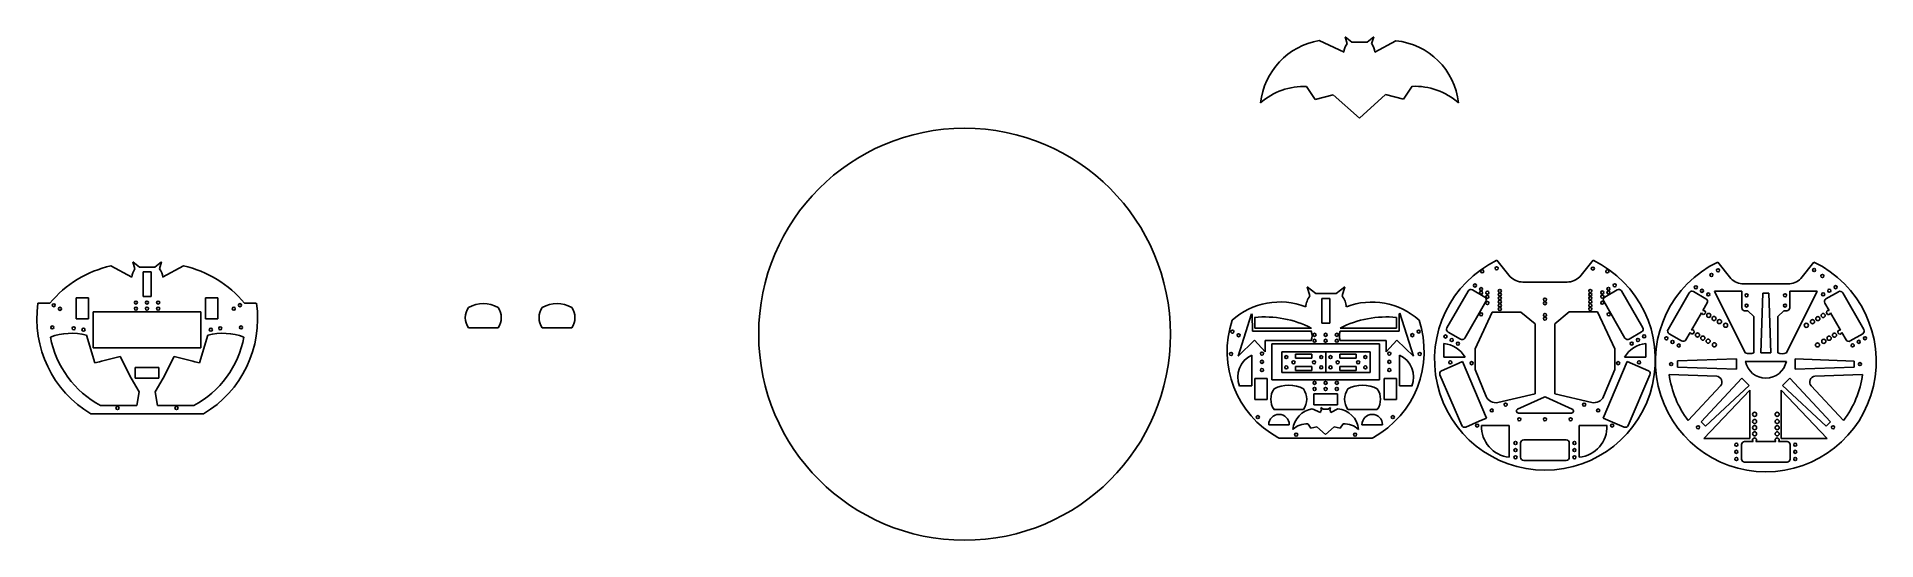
# Model space of a CAD drawing. Extents: x -1567 to 224, y -160 to 330.
import ezdxf

# ---------------------------------------------------------------- set-up
doc = ezdxf.new("R2010")
doc.units = 0
doc.header["$MEASUREMENT"] = 0
doc.layers.get('0').update_dxf_attribs({"linetype": 'CONTINUOUS'})

msp = doc.modelspace()

# ---------------------------------------------------------------- linework, layer by layer
at = {"color": 7, "linetype": 'Continuous'}
for p, q in [((-293.8, 314.8), (-318, 326.1)), ((-292.7, 329.7), (-290.7, 323)), ((-286.3, 324.6), (-292.7, 329.7)), ((-271.3, 324.6), (-286.3, 324.6)), ((-271.3, 324.6), (-264.8, 329.7)), ((-264.8, 329.7), (-266.9, 323)), ((-263.7, 314.8), (-243.4, 325.9)), ((-321.8, 268.8), (-330.2, 281.2)), ((-304.3, 273.1), (-321.8, 268.8)), ((-278.8, 250.5), (-304.3, 273.1)), ((-278.8, 250.5), (-253.4, 273.4)), ((-253.4, 273.4), (-235.9, 269)), ((-235.9, 269), (-227.5, 281.5)), ((-1473.3, 110.6), (-1471.2, 103.8)), ((-1466.8, 105.5), (-1473.3, 110.6)), ((-1451.8, 105.5), (-1445.3, 110.6)), ((-1445.3, 110.6), (-1447.4, 103.8)), ((-145, 112.2), (-132.1, 96.2)), ((-51.3, 112.2), (-64.1, 96.2)), ((70.1, 110.4), (83, 94.4)), ((163.8, 110.4), (151, 94.4)), ((-1474.4, 95.7), (-1494.7, 106.8)), ((-1451.8, 105.5), (-1466.8, 105.5)), ((-1463.3, 100.9), (-1463.3, 76.9)), ((-1455.3, 76.9), (-1455.3, 100.9)), ((-1444.3, 95.7), (-1424, 106.8)), ((-76.6, 91), (-119.6, 91)), ((-1528.5, 75.7), (-1528.5, 55.2)), ((-1516.5, 75.7), (-1528.5, 75.7)), ((-1516.5, 55.2), (-1516.5, 75.7)), ((-1402.5, 55.2), (-1402.5, 75.7)), ((-1402.5, 75.7), (-1390.5, 75.7)), ((-1390.5, 55.2), (-1390.5, 75.7)), ((-315.5, 75.1), (-315.5, 51.1)), ((-307.5, 75.1), (-315.5, 75.1)), ((-307.5, 51.1), (-307.5, 75.1)), ((-172.9, 82.2), (-193.6, 46.4)), ((-155.6, 72.2), (-176.3, 36.4)), ((-156.7, 76.3), (-168.8, 83.3)), ((-20.2, 36.5), (-40.9, 72.3)), ((-39.8, 76.4), (-27.7, 83.4)), ((-2.9, 46.5), (-23.6, 82.3)), ((21.8, 44.8), (42.4, 80.6)), ((58.7, 74.7), (46.5, 81.7)), ((67, 82.1), (97, 22.1)), ((95.5, 89.3), (138.5, 89.3)), ((114, 80.1), (112, 22.1)), ((114, 80.1), (120, 80.1)), ((120, 80.1), (122, 22.1)), ((167, 82.1), (137, 22.1)), ((175.5, 74.6), (187.7, 81.6)), ((191.8, 80.5), (212.4, 44.7)), ((-1528.5, 55.2), (-1516.5, 55.2)), ((-1512, 27.1), (-1512, 62.1)), ((-1512, 62.1), (-1407, 62.1)), ((-1407, 27.1), (-1407, 62.1)), ((-1390.5, 55.2), (-1402.5, 55.2)), ((-397, 18.9), (-383.8, 60)), ((-383.1, 59.1), (-383.8, 60)), ((-383.1, 59.1), (-383, 43.2)), ((-380.7, 46.1), (-380.8, 56.5)), ((-242.7, 46.1), (-242.6, 56.5)), ((-240.1, 60), (-239.6, 60.7)), ((-240.1, 60), (-240.1, 43.1)), ((-226.3, 18.8), (-239.6, 60.7)), ((-155.6, 48.4), (-149.4, 61.8)), ((-121.6, 61.8), (-107.7, 50.3)), ((-88.6, 50.3), (-74.6, 61.9)), ((-46.8, 61.9), (-30, 26)), ((44.6, 44.3), (54.2, 61)), ((55.6, 63.3), (59.8, 70.6)), ((178.6, 63.2), (174.4, 70.5)), ((180, 60.9), (189.6, 44.2)), ((-1117.6, 46.3), (-1146.4, 46.3)), ((-1045.8, 46.3), (-1074.6, 46.3)), ((-325.6, 43.2), (-383, 43.2)), ((-380.7, 46.1), (-325.6, 46.2)), ((-315.5, 51.1), (-307.5, 51.1)), ((-242.7, 46.1), (-297.6, 46.2)), ((-240.1, 43.1), (-297.6, 43.2)), ((-180.4, 35.3), (-192.5, 42.3)), ((-155.6, 48.4), (-166.2, 26)), ((-107.7, 50.3), (-107.7, -17.7)), ((-88.6, -17.7), (-88.6, 50.3)), ((-16.1, 35.4), (-4, 42.4)), ((35, 33.7), (22.8, 40.7)), ((43.3, 42), (39.1, 34.8)), ((190.9, 41.9), (195.1, 34.7)), ((199.2, 33.6), (211.3, 40.6)), ((-1512, 27.1), (-1407, 27.1)), ((-380.9, 34.5), (-397, 18.9)), ((-383.6, -10.2), (-383.6, 19.8)), ((-370.6, 23.1), (-380.9, 34.5)), ((-336.4, 34.1), (-370.6, 34.1)), ((-370.6, 34.1), (-370.6, 23.1)), ((-364.2, -4.2), (-364.2, 30.8)), ((-364.2, 30.8), (-259.2, 30.8)), ((-343, 22.9), (-354.5, 22.9)), ((-354.5, 22.9), (-354.5, 2.9)), ((-325.6, 34), (-336.4, 34.1)), ((-311.5, 22.9), (-323, 22.9)), ((-300, 22.9), (-311.5, 22.9)), ((-311.5, 2.9), (-311.5, 22.9)), ((-297.6, 34), (-286.8, 34)), ((-286.8, 34), (-252.6, 34)), ((-268.5, 22.9), (-280, 22.9)), ((-268.5, 2.9), (-268.5, 22.9)), ((-259.2, -4.2), (-259.2, 30.8)), ((-252.6, 23), (-242.3, 34.4)), ((-252.6, 34), (-252.6, 23)), ((-242.3, 34.4), (-226.3, 18.8)), ((-239.8, -10.2), (-239.8, 19.8)), ((-196.5, 31.1), (-196.5, 17.9)), ((-196.5, 17.9), (-175.9, 17.9)), ((-166.2, 26), (-166.2, 6)), ((-30, 26), (-30, 6)), ((0, 17.9), (-20.6, 17.9)), ((0, 31.1), (0, 17.9)), ((112, 22.1), (122, 22.1)), ((-1471, 7.9), (-1471, -2.6)), ((-1471, 7.9), (-1448, 7.9)), ((-1448, 7.9), (-1448, -2.6)), ((-354.5, 2.9), (-311.5, 2.9)), ((-311.5, 2.9), (-268.5, 2.9)), ((-179.1, -48.6), (-200.4, 0.7)), ((-185.6, 10.4), (-198.8, 4.6)), ((-155.5, -20.3), (-166.2, 6)), ((-41.1, -20.4), (-30, 6)), ((4.1, 0.7), (-17.2, -48.6)), ((22.8, 1), (69.2, -0.6)), ((88.3, 16.2), (31, 14.2)), ((31, 14.2), (31, 8.2)), ((31, 8.2), (88.3, 6.2)), ((88.3, 16.2), (88.3, 6.2)), ((145.6, 16.1), (145.6, 6.1)), ((203, 14.1), (145.6, 16.1)), ((203, 8.1), (145.6, 6.1)), ((211.1, 1), (164.7, -0.6)), ((203, 8.1), (203, 14.1)), ((-1471, -2.6), (-1448, -2.6)), ((-383.6, -10.2), (-395.6, -10.2)), ((-380.7, -2.8), (-380.7, -23.3)), ((-368.7, -2.8), (-380.7, -2.8)), ((-368.7, -23.3), (-368.7, -2.8)), ((-364.2, -4.2), (-259.2, -4.2)), ((-323.2, -17.9), (-323.2, -28.4)), ((-323.2, -17.9), (-300.2, -17.9)), ((-300.2, -17.9), (-300.2, -28.4)), ((-254.7, -23.3), (-254.7, -2.8)), ((-254.7, -2.8), (-242.7, -2.8)), ((-242.7, -23.3), (-242.7, -2.8)), ((-239.8, -10.2), (-227.8, -10.2)), ((-143.9, -26.3), (-107.7, -17.7)), ((-52.6, -26.3), (-88.6, -17.7)), ((41.4, -43.9), (72.9, -10.1)), ((93.6, -2.6), (54, -45)), ((56.7, -61.3), (101.3, -14.4)), ((58.2, -49.2), (100.7, -9.6)), ((100.7, -9.6), (93.6, -2.6)), ((101.3, -61.3), (101.3, -14.4)), ((132, -61.3), (132, -14.4)), ((132, -14.4), (176.6, -61.3)), ((140.3, -2.6), (133.2, -9.6)), ((133.2, -9.6), (175.7, -49.2)), ((179.9, -45), (140.3, -2.6)), ((192.5, -43.9), (161, -10.1)), ((-380.7, -23.3), (-368.7, -23.3)), ((-333.2, -33.1), (-362, -33.1)), ((-316.7, -36), (-324.7, -32.3)), ((-323.2, -28.4), (-300.2, -28.4)), ((-316.3, -31.1), (-315.7, -33.3)), ((-314.2, -32.8), (-316.3, -31.1)), ((-309.2, -32.8), (-314.2, -32.8)), ((-309.2, -32.8), (-307, -31.1)), ((-307, -31.1), (-307.7, -33.3)), ((-306.7, -36), (-299.9, -32.3)), ((-261.4, -33.1), (-290.2, -33.1)), ((-242.7, -23.3), (-254.7, -23.3)), ((-124.8, -32.8), (-99, -21)), ((-71.5, -32.8), (-97.3, -21)), ((-367.1, -47.9), (-347.1, -47.9)), ((-326, -51.3), (-328.8, -47.2)), ((-320.2, -49.9), (-326, -51.3)), ((-311.7, -57.4), (-320.2, -49.9)), ((-311.7, -57.4), (-303.3, -49.8)), ((-303.3, -49.8), (-297.4, -51.3)), ((-297.4, -51.3), (-294.6, -47.1)), ((-256.3, -47.9), (-276.3, -47.9)), ((-162.3, -44.6), (-175.1, -50.2)), ((-159.9, -48.6), (-132.9, -48.6)), ((-132.9, -48.6), (-132.9, -79.6)), ((-123.9, -36.6), (-72.3, -36.6)), ((-64.7, -48.6), (-64.7, -79.6)), ((-64.7, -48.6), (-37.7, -48.6)), ((54, -45), (58.2, -49.2)), ((175.7, -49.2), (179.9, -45)), ((-267.6, -61), (-355.8, -61)), ((-121.8, -65.6), (-121.8, -79.6)), ((-77.4, -62.6), (-118.8, -62.6)), ((-74.4, -65.6), (-74.4, -79.6)), ((56.7, -61.3), (101.3, -61.3)), ((93.3, -67.3), (93.3, -81.3)), ((104.7, -64.3), (96.3, -64.3)), ((126.6, -64.3), (107.3, -64.3)), ((129.3, -64.3), (137.6, -64.3)), ((132, -61.3), (176.6, -61.3)), ((140.6, -67.3), (140.6, -81.3)), ((-77.4, -82.6), (-118.8, -82.6)), ((96.3, -84.3), (137.6, -84.3))]:
    msp.add_line(p, q, dxfattribs=at)
for p, q in [((-1455.3, 100.9), (-1463.3, 100.9)), ((-1455.3, 76.9), (-1463.3, 76.9)), ((-321.2, 79.7), (-329.7, 86.4)), ((-329.7, 86.4), (-327, 77.6)), ((-329.7, 86.4), (-327, 77.5)), ((-311.3, 79.7), (-321.2, 79.7)), ((-311.3, 79.7), (-301.4, 79.7)), ((-301.4, 79.7), (-292.9, 86.4)), ((-292.9, 86.4), (-295.6, 77.6)), ((-292.9, 86.4), (-295.6, 77.5)), ((93.7, 82.1), (67, 82.1)), ((93.7, 82.1), (93.7, 65.7)), ((140.2, 82.1), (140.2, 65.6)), ((167, 82.1), (140.2, 82.1)), ((-1554, 70.3), (-1565.8, 70.3)), ((-1364.6, 70.3), (-1353.1, 70.3)), ((-121.6, 61.8), (-149.4, 61.8)), ((-74.6, 61.9), (-46.8, 61.9)), ((96.3, 63.1), (99.5, 63.1)), ((105.2, 57.3), (99.5, 63.1)), ((105.2, 57.3), (105.2, 22.1)), ((128.7, 57.3), (134.5, 63.1)), ((128.7, 57.3), (128.7, 22.1)), ((137.6, 63.1), (134.5, 63.1)), ((137.6, 63.1), (137.2, 63.1)), ((-1518.4, 39.4), (-1510.3, 12.3)), ((-1400.2, 39.4), (-1408.3, 12.3)), ((-1503.8, 13.9), (-1485.6, 18.4)), ((-1485.6, 18.4), (-1474.8, -2.5)), ((-1433, 18.4), (-1443.9, -2.5)), ((-1414.8, 13.9), (-1433, 18.4)), ((-323, 22.9), (-343, 22.9)), ((-325, 20.9), (-341, 20.9)), ((-341, 16.9), (-341, 20.9)), ((-325, 16.9), (-325, 20.9)), ((-280, 22.9), (-300, 22.9)), ((-282, 20.9), (-298, 20.9)), ((-298, 16.9), (-298, 20.9)), ((-282, 16.9), (-282, 20.9)), ((-1505.9, 13.4), (-1510.3, 12.3)), ((-1505.9, 13.4), (-1503.8, 13.9)), ((-1412.8, 13.4), (-1414.8, 13.9)), ((-1412.8, 13.4), (-1408.3, 12.3)), ((-341, 16.9), (-325, 16.9)), ((-341, 4.9), (-341, 8.9)), ((-341, 8.9), (-325, 8.9)), ((-325, 4.9), (-341, 4.9)), ((-325, 6.9), (-325, 8.9)), ((-325, 6.9), (-325, 4.9)), ((-298, 16.9), (-282, 16.9)), ((-298, 4.9), (-298, 8.9)), ((-298, 8.9), (-282, 8.9)), ((-282, 4.9), (-298, 4.9)), ((-282, 6.9), (-282, 8.9)), ((-282, 6.9), (-282, 4.9)), ((-185.6, 10.4), (-178.3, 13.5)), ((-178.3, 13.5), (-154.9, -41.5)), ((-41.3, -41.5), (-18, 13.5)), ((2.6, 4.6), (-18, 13.5)), ((117, 13.7), (97, 13.7)), ((117, 13.7), (137, 13.7)), ((-1467.1, -15.9), (-1474.8, -2.5)), ((-1469.3, -29.3), (-1467.1, -15.9)), ((-1451.6, -15.9), (-1443.9, -2.5)), ((-1449.3, -29.3), (-1451.6, -15.9)), ((-1469.3, -29.3), (-1504.7, -29.3)), ((-1449.3, -29.3), (-1414, -29.3)), ((-1414, -29.3), (-1449.3, -29.3)), ((-1459.3, -37.3), (-1514.1, -37.3)), ((-1459.3, -37.3), (-1404.6, -37.3)), ((-162.3, -44.6), (-154.9, -41.5)), ((-21.1, -50.2), (-41.3, -41.5))]:
    msp.add_line(p, q)
for centre, radius in [((-663.3, 40.2), 200.5), ((-159.2, 101.4), 1.5), ((-37.4, 101.4), 1.5), ((70.4, 102.4), 1.5), ((164, 102.7), 1.5), ((-160.3, 80.6), 1.5), ((-154.2, 76.6), 1.5), ((-154.2, 70.6), 1.5), ((-142.1, 82.3), 1.5), ((-142.1, 78.8), 1.5), ((-142.1, 75.3), 1.5), ((-142.1, 71.8), 1.5), ((-98.1, 73.9), 1.5), ((-54, 82.3), 1.5), ((-54, 78.8), 1.5), ((-54, 75.3), 1.5), ((-54, 71.8), 1.5), ((-42.3, 76.8), 1.5), ((-42.3, 70.8), 1.5), ((-36.3, 80.8), 1.5), ((98.2, 78.1), 1.5), ((135.7, 78.1), 1.5), ((-160.3, 59.6), 1.5), ((-142.1, 68.3), 1.5), ((-142.1, 64.8), 1.5), ((-98.1, 58.9), 1.5), ((-54, 68.3), 1.5), ((-54, 64.8), 1.5), ((-36, 59.6), 1.5), ((98.2, 68.1), 1.5), ((135.7, 68.1), 1.5), ((-1430.8, -31.7), 1.5), ((-136.4, -28.3), 1.5), ((-59.9, -28.3), 1.5)]:
    msp.add_circle(centre, radius)
for centre, radius in [((-145.2, 104.4), 1.5), ((-51.5, 104.1), 1.5), ((64, 97.9), 1.5), ((172, 96.9), 1.5), ((-1470.3, 71), 1.5), ((-1459.5, 71), 1.5), ((-1448.6, 71), 1.5), ((-166.3, 87.6), 1.5), ((-160.3, 84.1), 1.5), ((-154.2, 80.6), 1.5), ((-98.1, 70.4), 1.5), ((-42.3, 80.8), 1.5), ((-36.3, 84.3), 1.5), ((-30.2, 87.8), 1.5), ((48.8, 85.9), 1.5), ((54.8, 82.4), 1.5), ((60.9, 78.9), 1.5), ((172.8, 79), 1.5), ((178.8, 82.5), 1.5), ((184.9, 86), 1.5), ((-1550.3, 68.4), 1.5), ((-1544.3, 64.9), 1.5), ((-1470.3, 65.1), 1.5), ((-1459.5, 65.1), 1.5), ((-1448.6, 65.1), 1.5), ((-1375, 65), 1.5), ((-1369, 68.5), 1.5), ((-98.1, 55.4), 1.5), ((61.4, 58.5), 2), ((66.6, 55.5), 2), ((71.8, 52.5), 2), ((162.4, 52.4), 2), ((167.6, 55.4), 2), ((172.8, 58.4), 2), ((-1551.7, 46.8), 1.5), ((-1530.9, 46), 1.5), ((-1521.3, 44.6), 1.5), ((-1397.3, 44.6), 1.5), ((-1388.2, 46), 1.5), ((-1367.9, 46.8), 1.5), ((-402.5, 42.7), 1.5), ((-396.4, 39.2), 1.5), ((-322.5, 39.6), 1.5), ((-311.7, 39.6), 1.5), ((-300.8, 39.6), 1.5), ((-227.2, 39.3), 1.5), ((-221.1, 42.8), 1.5), ((-195, 38), 1.5), ((-188.9, 34.5), 1.5), ((-7.6, 34.6), 1.5), ((-1.5, 38.1), 1.5), ((20.1, 36.2), 1.5), ((50.4, 39.4), 2), ((55.6, 36.4), 2), ((77.8, 48.9), 2), ((156.4, 48.8), 2), ((178.6, 36.3), 2), ((183.8, 39.3), 2), ((213.6, 36.3), 1.5), ((-403.8, 21), 1.5), ((-373.7, 21.3), 1.5), ((-350, 17.9), 1.5), ((-322.5, 33.8), 1.5), ((-316, 17.9), 1.5), ((-311.7, 33.8), 1.5), ((-307, 17.9), 1.5), ((-300.8, 33.8), 1.5), ((-273, 17.9), 1.5), ((-249.7, 21.3), 1.55), ((-220.1, 21), 1.5), ((-182.9, 31), 1.5), ((-13.6, 31.1), 1.5), ((26.1, 32.7), 1.5), ((32.2, 29.2), 1.5), ((60.8, 33.4), 2), ((66.9, 29.9), 2), ((167.3, 29.8), 2), ((173.4, 33.3), 2), ((201.5, 29.3), 1.5), ((207.5, 32.8), 1.5), ((-373.7, 13.3), 1.5), ((-373.7, 5.3), 1.5), ((-350, 7.9), 1.5), ((-343, 12.9), 1.5), ((-323, 12.9), 1.5), ((-316, 7.9), 1.5), ((-307, 7.9), 1.5), ((-300, 12.9), 1.5), ((-280, 12.9), 1.5), ((-273, 7.9), 1.5), ((-249.7, 13.3), 1.5), ((-249.7, 5.3), 1.55), ((-190.3, 12.8), 1.5), ((-169.5, 12), 1.5), ((-26.8, 12), 1.5), ((-6.5, 12.8), 1.5), ((24.8, 11.1), 1.5), ((208.6, 11.1), 1.5), ((-322.5, -7.2), 1.5), ((-322.5, -13.1), 1.5), ((-311.7, -7.2), 1.5), ((-311.7, -13.1), 1.5), ((-300.8, -7.2), 1.5), ((-300.8, -13.1), 1.5), ((-1488.2, -31.7), 1.5), ((-1488.2, -31.7), 1.5), ((-1430.8, -31.7), 1.5), ((-1430.8, -31.7), 1.5), ((-149.9, -34), 1.5), ((-46.3, -34), 1.5), ((106, -37.8), 2), ((128, -37.8), 2), ((-377.7, -40.5), 1.5), ((-246.3, -40.5), 1.5), ((-164.1, -48.7), 1.5), ((-123.1, -42.6), 1.5), ((-98.1, -42.6), 1.5), ((-73.1, -42.6), 1.5), ((-32.7, -48.7), 1.5), ((51, -50.4), 1.5), ((106, -44.8), 2), ((106, -50.8), 2), ((128, -44.8), 2), ((128, -50.8), 2), ((182.4, -50.4), 1.5), ((-340.4, -57.5), 1.5), ((-283, -57.5), 1.5), ((-126.8, -65.7), 1.5), ((-126.8, -72.6), 1.5), ((-69.4, -65.7), 1.5), ((-69.4, -72.6), 1.5), ((88.3, -67.4), 1.5), ((106, -56.8), 2), ((128, -56.8), 2), ((145.6, -67.4), 1.5), ((-126.8, -79.6), 1.5), ((-69.4, -79.6), 1.5), ((88.3, -74.3), 1.5), ((88.3, -81.3), 1.5), ((145.6, -74.3), 1.5), ((145.6, -81.3), 1.5)]:
    msp.add_circle(centre, radius, dxfattribs=at)
for centre, radius, start, end in [((-306.2, 257.8), 69.3, 99.7515, 173.708), ((-278.8, 313.7), 15.1, 142.2398, 175.8941), ((-278.8, 313.7), 15.1, 4.1059, 37.7602), ((-250.3, 257.8), 68.4, 6.3718, 84.2632), ((-333.1, 217.9), 63.4, 87.3692, 131.4608), ((-224.4, 218.3), 63.2, 48.1776, 92.8189), ((-98.1, 15.4), 107.5, 115.8419, 64.1581), ((117, 13.7), 107.5, 115.8419, 64.1581), ((-1471.4, 2.3), 107, 102.5587, 140.5597), ((-1459.3, 94.6), 15.1, 142.2398, 175.8941), ((-1459.3, 94.6), 15.1, 4.1059, 37.7602), ((-1447.2, 2.3), 107, 39.4403, 77.4413), ((-119.6, 108.7), 17.7, 225, 270), ((-76.6, 108.7), 17.7, 270, 315), ((95.5, 106.9), 17.7, 225, 270), ((138.5, 106.9), 17.7, 270, 315), ((-170.3, 80.7), 3, 60, 150), ((-158.2, 73.7), 3, 330, 60), ((-38.3, 73.8), 3, 120, 210), ((-26.2, 80.8), 3, 30, 120), ((45, 79.1), 3, 60, 150), ((57.2, 72.1), 3, 330, 60), ((177, 72), 3, 120, 210), ((189.2, 79), 3, 30, 120), ((-1132, 56.3), 17.5, 145.2222, 214.7778), ((-1132, 40.2), 29.8, 61.1318, 118.8682), ((-1132, 56.3), 17.5, 325.2222, 34.7778), ((-1060.2, 56.3), 17.5, 145.2222, 214.7778), ((-1060.2, 40.2), 29.8, 61.1317, 118.8683), ((-1060.2, 56.3), 17.5, 325.2222, 34.7778), ((-393.2, 50.6), 10, 90, 93.3738), ((-371.3, -45.1), 102.1, 63.4308, 95.3634), ((-252.1, -44.3), 101.3, 84.6002, 116.6863), ((-311.7, 23.5), 95.9, 299.0113, 18.517), ((-230.2, 50.8), 10, 86.9901, 90), ((56.2, 61.4), 2, 191.4327, 108.568), ((178, 61.3), 2, 71.432, 348.5673), ((-311.7, 23.5), 95.9, 161.6247, 240.9887), ((-339.6, 38.6), 14.7, 341.771, 18.229), ((-283.6, 38.5), 14.7, 161.5416, 198.0233), ((-191, 44.9), 3, 150, 240), ((-178.9, 37.9), 3, 240, 330), ((-17.6, 38), 3, 210, 300), ((-5.5, 45), 3, 300, 30), ((24.3, 43.3), 3, 150, 240), ((45.2, 42.4), 2, 191.4102, 108.5905), ((189, 42.3), 2, 71.4095, 348.5898), ((209.8, 43.2), 3, 300, 30), ((-374.4, -1.3), 22.9, 113.4294, 202.9678), ((-248.9, -1.3), 22.9, 337.0322, 66.5706), ((-199.1, 4.3), 26.9, 30.4307, 84.4816), ((2.6, 4.3), 26.9, 95.5184, 149.5693), ((36.5, 36.3), 3, 240, 330), ((197.7, 36.2), 3, 210, 300), ((-197.6, 1.9), 3, 113.3723, 203.3723), ((1.4, 1.9), 3, 336.6277, 66.6277), ((117, 13.7), 95, 187.6922, 217.3062), ((117, 13.7), 95, 322.6938, 352.3078), ((-347.6, -23.1), 17.5, 145.2222, 214.7778), ((-347.6, -39.2), 29.8, 61.1318, 118.8682), ((-347.6, -23.1), 17.5, 325.2222, 34.7778), ((-275.8, -23.1), 17.5, 145.2222, 214.7778), ((-275.8, -39.2), 29.8, 61.1317, 118.8683), ((-275.8, -23.1), 17.5, 325.2222, 34.7778), ((68.4, -6.4), 5.82, 320.239, 82.5364), ((165.5, -6.4), 5.82, 97.4636, 219.761), ((-320.8, -55), 23, 99.7515, 173.708), ((-311.7, -36.4), 5.01, 142.2398, 175.8941), ((-311.7, -36.4), 5.01, 4.1059, 37.7602), ((-302.2, -55), 22.8, 6.3718, 84.2632), ((-146.2, -16.5), 10, 202.1885, 283.2366), ((-123.9, -34.6), 2, 114.5672, 270), ((-98.1, -22.8), 2, 65.4328, 114.5672), ((-72.3, -34.6), 2, 270, 65.4328), ((-50.3, -16.5), 10, 256.5998, 337.2873), ((-357.1, -47.9), 10, 0, 180), ((-329.8, -68.2), 21.1, 87.3692, 131.4608), ((-293.6, -68.1), 21, 48.1776, 92.8189), ((-266.3, -47.9), 10, 0, 180), ((-176.3, -47.4), 3, 203.3723, 293.3723), ((-129.9, -49.7), 30, 177.7837, 264.3259), ((-67.7, -49.7), 30, 275.6741, 2.2163), ((-19.9, -47.4), 3, 246.6277, 336.6277), ((-355.8, -56), 5, 240.9887, 270), ((-267.6, -56), 5, 270, 299.0113), ((-118.8, -65.6), 3, 90, 180), ((-77.4, -65.6), 3, 0, 90), ((96.3, -67.3), 3, 90, 180), ((106, -62.8), 2, 311.4327, 228.568), ((128, -62.8), 2, 311.4102, 228.5905), ((137.6, -67.3), 3, 0, 90), ((-118.8, -79.6), 3, 180, 270), ((-77.4, -79.6), 3, 270, 0), ((96.3, -81.3), 3, 180, 270), ((137.6, -81.3), 3, 270, 0)]:
    msp.add_arc(centre, radius, start, end, dxfattribs=at)
for centre, radius, start, end in [((-311.3, 65.4), 19.8, 142.2398, 175.8941), ((-311.3, 65.4), 19.8, 4.1059, 37.7602), ((-1459.3, 55.2), 107.5, 171.9404, 239.3688), ((-1459.3, 55.2), 107.5, 300.6312, 8.0596), ((-356.4, 2.5), 69.1, 68.5232, 132.1586), ((-266.5, 3), 68.5, 48.0414, 111.3754), ((96.5, 65.9), 2.81, 175.9799, 265.9799), ((137.4, 65.8), 2.81, 265.8645, 4.1355), ((-1532.8, -19.3), 60.4, 76.224, 110.0688), ((-1459.3, 55.2), 95.9, 190.6979, 241.7674), ((-1459.3, 55.2), 95.9, 298.2326, 349.3021), ((-1385.8, -19.3), 60.4, 69.9312, 103.776), ((101.1, 32.3), 11, 248.1023, 291.8977), ((132.8, 32.3), 11.1, 248.0542, 291.9458), ((117, 17.9), 20.4, 191.8102, 348.1898)]:
    msp.add_arc(centre, radius, start, end)

doc.saveas('drawing.dxf')
